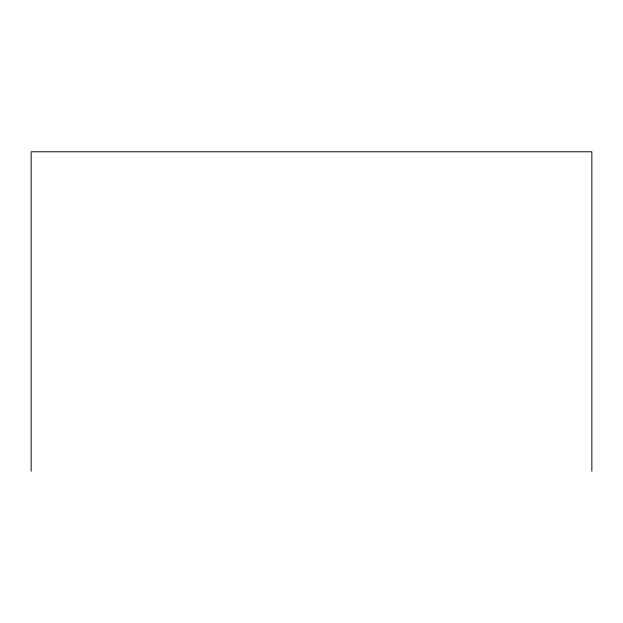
<?xml version="1.0" encoding="UTF-8"?>
<svg xmlns="http://www.w3.org/2000/svg" width="623" height="623" viewBox="0 0 623 623"><rect width="100%" height="100%" fill="white"/><g stroke="black" fill="none" stroke-linecap="round" stroke-linejoin="round"><path stroke-width="0.93" d="M591.85 471.214L591.85 151.786L31.15 151.786L31.15 471.214"/></g></svg>
